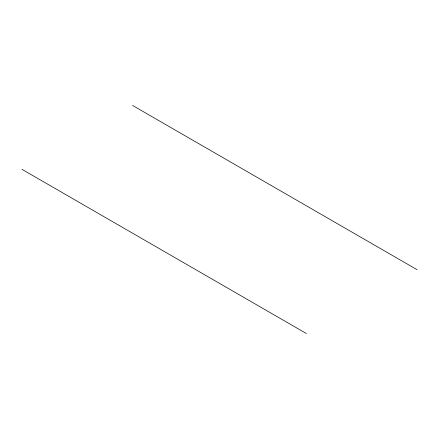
<?xml version="1.0" encoding="UTF-8"?>
<svg xmlns="http://www.w3.org/2000/svg" width="439" height="439" viewBox="0 0 439 439"><rect width="100%" height="100%" fill="white"/><g stroke="black" fill="none" stroke-linecap="round" stroke-linejoin="round"><path stroke-width="0.66" d="M132.578 105.448L417.05 269.683M21.95 169.317L306.422 333.552"/></g></svg>
